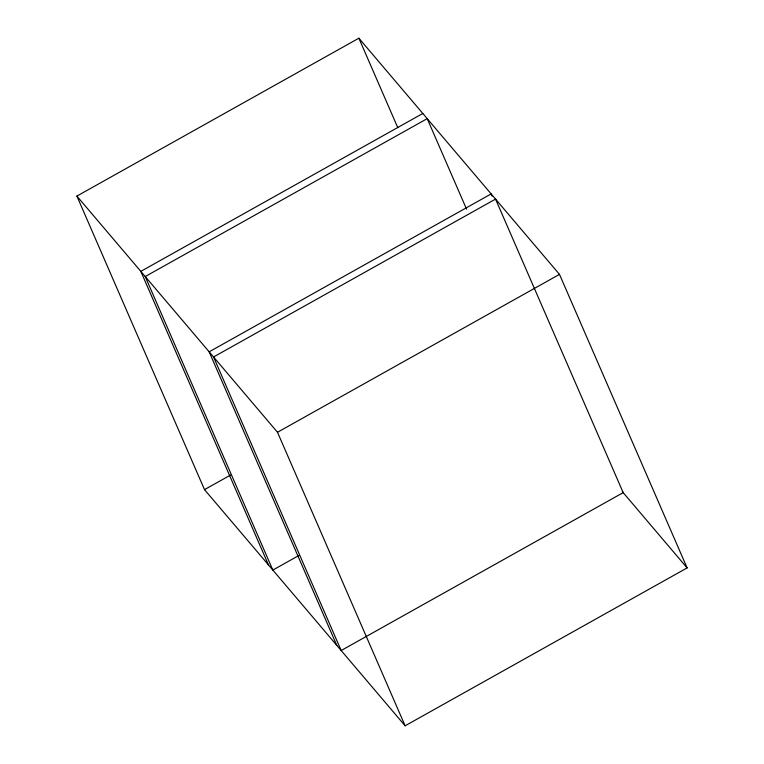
<?xml version="1.0" encoding="UTF-8"?>
<svg xmlns="http://www.w3.org/2000/svg" width="764" height="764" viewBox="0 0 764 764"><rect width="100%" height="100%" fill="white"/><g stroke="black" fill="none" stroke-linecap="round" stroke-linejoin="round"><path stroke-width="1.15" d="M76.887 196.09L358.879 38.2L559.487 274.372L687.113 567.91L405.121 725.8L204.513 489.629L76.887 196.09L277.494 432.262L405.121 725.8M422.817 113.483L140.824 271.373L268.46 564.911M277.494 432.262L559.487 274.372M204.513 489.629L230.527 475.065M298.858 555.504L272.844 570.078L145.217 276.539L427.21 118.649L466.594 209.221M622.307 491.605L687.113 567.91M492.102 196.109L491.156 193.922L209.155 351.822L336.79 645.351M358.879 38.2L397.786 127.683M495.54 199.089L213.548 356.979L341.183 650.517L623.176 492.627L495.54 199.089"/></g></svg>
